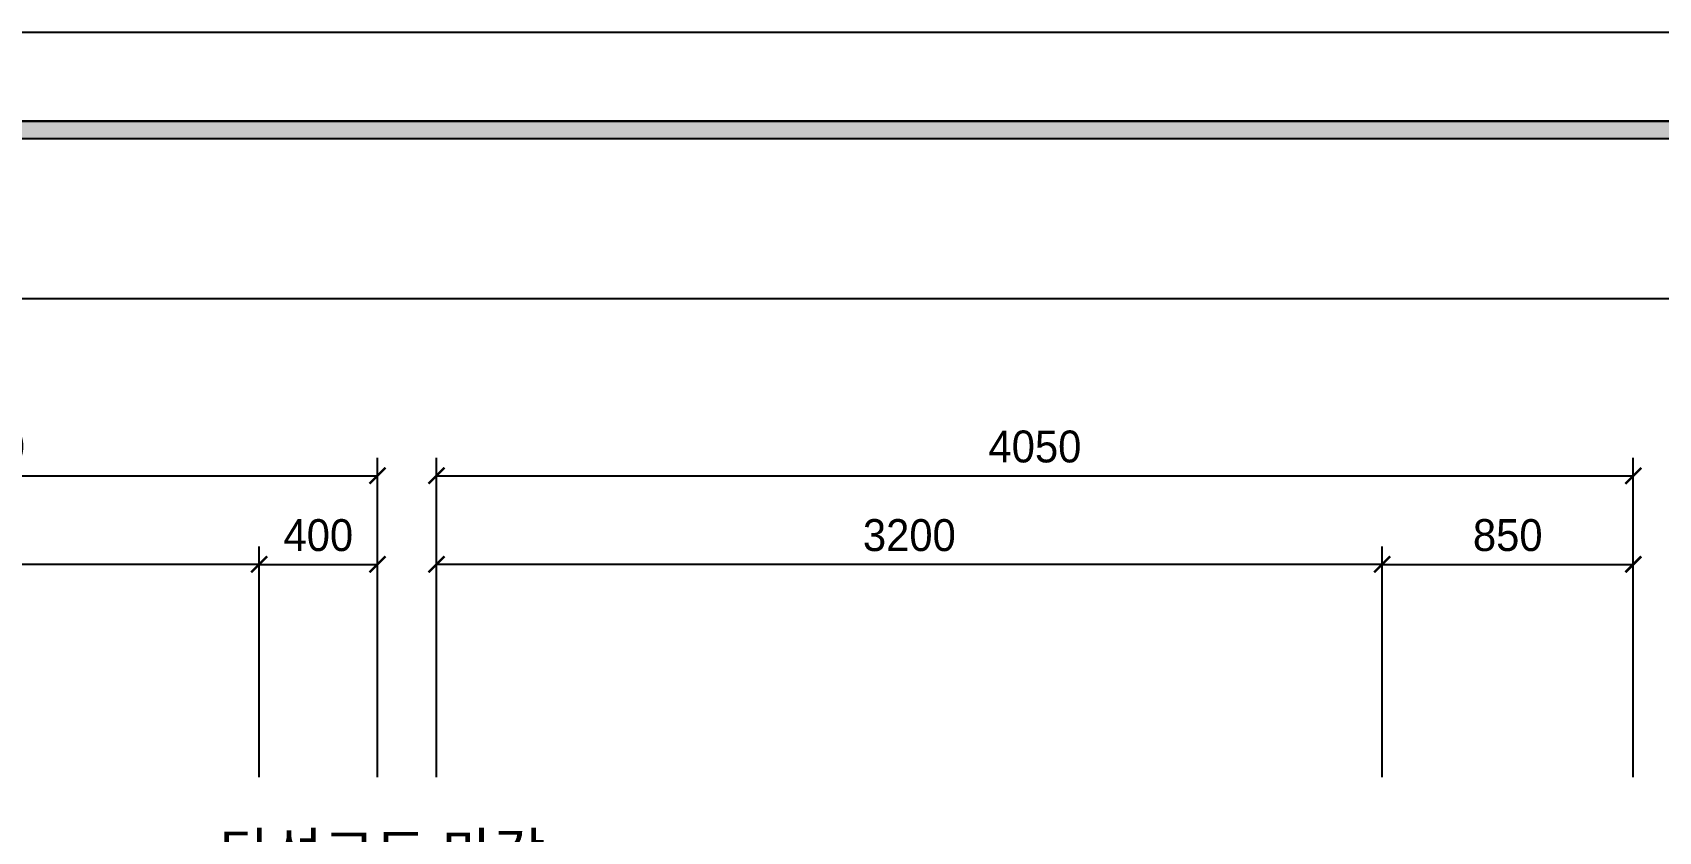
# Model space of a CAD drawing. Extents: x 11416736 to 11582377, y -14295679 to -14163266.
# Drawn here: x 11456640 to 11462143, y -14173301 to -14170596 of the extents above; entities that cross this region are included whole.
import ezdxf
from ezdxf.enums import TextEntityAlignment as Align

# ---------------------------------------------------------------- set-up
doc = ezdxf.new("R2010")
doc.units = 0
doc.header["$LTSCALE"] = 50
doc.header["$MEASUREMENT"] = 0
doc.layers.get('0').update_dxf_attribs({"linetype": 'CONTINUOUS'})
doc.layers.get('DEFPOINTS').update_dxf_attribs({"linetype": 'CONTINUOUS'})
for name, color, linetype in [('0-ELC TEXT', 7, 'CONTINUOUS'), ('DIM', 7, 'CONTINUOUS'), ('F-SYM', 7, 'CONTINUOUS'), ('FORM(YOURNAME)-11', 1, 'CONTINUOUS'), ('도면층4', 4, 'CONTINUOUS')]:
    doc.layers.add(name, color=color, linetype=linetype)
doc.styles.add('YOURNAME', font='HY울릉도M.TTF')
doc.styles.add('코레일둥고', font='Korail_Round_Gothic_Medium.ttf')
doc.dimstyles.new('YOURNAME-60', dxfattribs={"dimscale": 60, "dimtxt": 1.8, "dimasz": 0.9, "dimexe": 1, "dimexo": 3, "dimgap": 0.7, "dimtad": 1, "dimdec": 0, "dimzin": 0, "dimdsep": 46, "dimtxsty": 'YOURNAME', "dimblk": 'ARCHTICK', "dimcen": 0, "dimclrd": 1, "dimclre": 1, "dimclrt": 7, "dimadec": 0, "dimazin": 0, "dimtfac": 1, "dimtdec": 0, "dimtix": 1, "dimtmove": 2, "dimatfit": 3, "dimldrblk": 'ARCHTICK', "dimfxl": 0, "dimtolj": 1, "dimtzin": 0, "dimarcsym": 0})

# ---------------------------------------------------------------- blocks, each defined once
blk = doc.blocks.new('FORM-PLAN')
at = {"layer": 'FORM(YOURNAME)-11'}
h = blk.add_hatch(color=256, dxfattribs=at)
h.dxf.hatch_style = 1
h.paths.add_polyline_path([(-71444, 55115), (10556, 55115), (10556, 54915), (-71444, 54915)])
h.paths.add_polyline_path([(-71444, -2085), (10556, -2085), (10556, -2285), (-71444, -2285)])
at = {"layer": 'DEFPOINTS', "color": 158}
for points in [[(-71444, -2285), (10556, -2285), (10556, 55115), (-71444, 55115)], [(-69444, 53115), (-64, 53115), (-64, 1215), (-69444, 1215)]]:
    blk.add_lwpolyline(points, close=True, dxfattribs=at)
at = {"layer": 'FORM(YOURNAME)-11', "color": 250}
blk.add_lwpolyline([(-72444, -3285), (11556, -3285), (11556, 56115), (-72444, 56115)], close=True, dxfattribs=at)
at = {"layer": 'FORM(YOURNAME)-11'}
blk.add_lwpolyline([(-71444, 55115), (10556, 55115), (10556, 54915), (-71444, 54915)], close=True, dxfattribs=at)
at = {"layer": 'FORM(YOURNAME)-11', "color": 3, "style": 'YOURNAME'}
for tag, height, p in [('1', 450, (9905, 18188)), ('2', 450, (9905, 17544)), ('3', 450, (9905, 16257)), ('4', 450, (9905, 14326)), ('5', 515, (9905, 12009)), ('6', 515, (9905, 9757)), ('7', 515, (9905, 7504)), ('8', 515, (9905, 5252)), ('9', 515, (9905, 2999)), ('10', 515, (5655, 811)), ('11', 515, (9905, 747)), ('12', 515, (5655, -1441)), ('13', 515, (9905, -1441))]:
    blk.add_attdef(tag, text='', height=height, dxfattribs=at).set_placement(p, align=Align.MIDDLE_RIGHT)
blk = doc.blocks.new('*U323')
at = {"layer": 'F-SYM', "xscale": 0.3, "yscale": 0.3, "zscale": 0.3}
blk.add_blockref('FORM-PLAN', (11468428.9, -14187431), dxfattribs=at)
blk = doc.blocks.new('_ARCHTICK')
at = {"color": 0, "linetype": 'ByBlock', "const_width": 0.15}
blk.add_lwpolyline([(-0.5, -0.5), (0.5, 0.5)], dxfattribs=at)
blk = doc.blocks.new('*D147')
at = {"layer": 'DEFPOINTS', "color": 0, "ltscale": 30}
for p in [(11457807.6, -14172096.5), (11455107.6, -14173296.5), (11457807.6, -14173296.5)]:
    blk.add_point(p, dxfattribs=at)
at = {"layer": 'DIM', "color": 1, "lineweight": -2, "ltscale": 30}
for p, q in [((11455107.6, -14173116.5), (11455107.6, -14172036.5)), ((11457807.6, -14173116.5), (11457807.6, -14172036.5)), ((11455107.6, -14172096.5), (11457807.6, -14172096.5))]:
    blk.add_line(p, q, dxfattribs=at)
at = {"layer": 'DIM', "color": 1, "lineweight": -2, "ltscale": 30, "xscale": 54, "yscale": 54, "zscale": 54, "rotation": 180}
blk.add_blockref('_ARCHTICK', (11455107.6, -14172096.5), dxfattribs=at)
at = {"layer": 'DIM', "color": 1, "lineweight": -2, "ltscale": 30, "xscale": 54, "yscale": 54, "zscale": 54}
blk.add_blockref('_ARCHTICK', (11457807.6, -14172096.5), dxfattribs=at)
at = {"layer": 'DIM', "color": 7, "ltscale": 30, "insert": (11456457.6, -14171998.3), "char_height": 108, "attachment_point": 5, "style": 'YOURNAME'}
blk.add_mtext('\\A1;2700', dxfattribs=at)
blk = doc.blocks.new('*D148')
at = {"layer": 'DEFPOINTS', "color": 0, "ltscale": 30}
for p in [(11457807.6, -14172396.5), (11457407.6, -14173296.5), (11457807.6, -14173296.5)]:
    blk.add_point(p, dxfattribs=at)
at = {"layer": 'DIM', "color": 1, "lineweight": -2, "ltscale": 30}
for p, q in [((11457407.6, -14173116.5), (11457407.6, -14172336.5)), ((11457807.6, -14173116.5), (11457807.6, -14172336.5)), ((11457407.6, -14172396.5), (11457807.6, -14172396.5))]:
    blk.add_line(p, q, dxfattribs=at)
at = {"layer": 'DIM', "color": 1, "lineweight": -2, "ltscale": 30, "xscale": 54, "yscale": 54, "zscale": 54, "rotation": 180}
blk.add_blockref('_ARCHTICK', (11457407.6, -14172396.5), dxfattribs=at)
at = {"layer": 'DIM', "color": 1, "lineweight": -2, "ltscale": 30, "xscale": 54, "yscale": 54, "zscale": 54}
blk.add_blockref('_ARCHTICK', (11457807.6, -14172396.5), dxfattribs=at)
at = {"layer": 'DIM', "color": 7, "ltscale": 30, "insert": (11457607.6, -14172298.3), "char_height": 108, "attachment_point": 5, "style": 'YOURNAME'}
blk.add_mtext('\\A1;400', dxfattribs=at)
blk = doc.blocks.new('*D149')
at = {"layer": 'DEFPOINTS', "color": 0, "ltscale": 30}
for p in [(11455107.6, -14172396.5), (11455107.6, -14173296.5), (11457407.6, -14173296.5)]:
    blk.add_point(p, dxfattribs=at)
at = {"layer": 'DIM', "color": 1, "lineweight": -2, "ltscale": 30}
for p, q in [((11455107.6, -14173116.5), (11455107.6, -14172336.5)), ((11457407.6, -14173116.5), (11457407.6, -14172336.5)), ((11457407.6, -14172396.5), (11455107.6, -14172396.5))]:
    blk.add_line(p, q, dxfattribs=at)
at = {"layer": 'DIM', "color": 1, "lineweight": -2, "ltscale": 30, "xscale": 54, "yscale": 54, "zscale": 54, "rotation": 180}
blk.add_blockref('_ARCHTICK', (11455107.6, -14172396.5), dxfattribs=at)
at = {"layer": 'DIM', "color": 1, "lineweight": -2, "ltscale": 30, "xscale": 54, "yscale": 54, "zscale": 54}
blk.add_blockref('_ARCHTICK', (11457407.6, -14172396.5), dxfattribs=at)
at = {"layer": 'DIM', "color": 7, "ltscale": 30, "insert": (11456257.6, -14172298.3), "char_height": 108, "attachment_point": 5, "style": 'YOURNAME'}
blk.add_mtext('\\A1;2300', dxfattribs=at)
blk = doc.blocks.new('*D154')
at = {"layer": 'DEFPOINTS', "color": 0, "ltscale": 30}
for p in [(11462057.6, -14172096.5), (11458007.6, -14173296.5), (11462057.6, -14173296.5)]:
    blk.add_point(p, dxfattribs=at)
at = {"layer": 'DIM', "color": 1, "lineweight": -2, "ltscale": 30}
for p, q in [((11458007.6, -14173116.5), (11458007.6, -14172036.5)), ((11462057.6, -14173116.5), (11462057.6, -14172036.5)), ((11458007.6, -14172096.5), (11462057.6, -14172096.5))]:
    blk.add_line(p, q, dxfattribs=at)
at = {"layer": 'DIM', "color": 1, "lineweight": -2, "ltscale": 30, "xscale": 54, "yscale": 54, "zscale": 54, "rotation": 180}
blk.add_blockref('_ARCHTICK', (11458007.6, -14172096.5), dxfattribs=at)
at = {"layer": 'DIM', "color": 1, "lineweight": -2, "ltscale": 30, "xscale": 54, "yscale": 54, "zscale": 54}
blk.add_blockref('_ARCHTICK', (11462057.6, -14172096.5), dxfattribs=at)
at = {"layer": 'DIM', "color": 7, "ltscale": 30, "insert": (11460032.6, -14171998.3), "char_height": 108, "attachment_point": 5, "style": 'YOURNAME'}
blk.add_mtext('\\A1;4050', dxfattribs=at)
blk = doc.blocks.new('*D155')
at = {"layer": 'DEFPOINTS', "color": 0, "ltscale": 30}
for p in [(11462057.6, -14172396.5), (11461207.6, -14173296.5), (11462057.6, -14173296.5)]:
    blk.add_point(p, dxfattribs=at)
at = {"layer": 'DIM', "color": 1, "lineweight": -2, "ltscale": 30}
for p, q in [((11461207.6, -14173116.5), (11461207.6, -14172336.5)), ((11462057.6, -14173116.5), (11462057.6, -14172336.5)), ((11461207.6, -14172396.5), (11462057.6, -14172396.5))]:
    blk.add_line(p, q, dxfattribs=at)
at = {"layer": 'DIM', "color": 1, "lineweight": -2, "ltscale": 30, "xscale": 54, "yscale": 54, "zscale": 54, "rotation": 180}
blk.add_blockref('_ARCHTICK', (11461207.6, -14172396.5), dxfattribs=at)
at = {"layer": 'DIM', "color": 1, "lineweight": -2, "ltscale": 30, "xscale": 54, "yscale": 54, "zscale": 54}
blk.add_blockref('_ARCHTICK', (11462057.6, -14172396.5), dxfattribs=at)
at = {"layer": 'DIM', "color": 7, "ltscale": 30, "insert": (11461632.6, -14172298.2), "char_height": 108, "attachment_point": 5, "style": 'YOURNAME'}
blk.add_mtext('\\A1;850', dxfattribs=at)
blk = doc.blocks.new('*D156')
at = {"layer": 'DEFPOINTS', "color": 0, "ltscale": 30}
for p in [(11458007.6, -14172396.5), (11458007.6, -14173296.5), (11461207.6, -14173296.5)]:
    blk.add_point(p, dxfattribs=at)
at = {"layer": 'DIM', "color": 1, "lineweight": -2, "ltscale": 30}
for p, q in [((11458007.6, -14173116.5), (11458007.6, -14172336.5)), ((11461207.6, -14173116.5), (11461207.6, -14172336.5)), ((11461207.6, -14172396.5), (11458007.6, -14172396.5))]:
    blk.add_line(p, q, dxfattribs=at)
at = {"layer": 'DIM', "color": 1, "lineweight": -2, "ltscale": 30, "xscale": 54, "yscale": 54, "zscale": 54, "rotation": 180}
blk.add_blockref('_ARCHTICK', (11458007.6, -14172396.5), dxfattribs=at)
at = {"layer": 'DIM', "color": 1, "lineweight": -2, "ltscale": 30, "xscale": 54, "yscale": 54, "zscale": 54}
blk.add_blockref('_ARCHTICK', (11461207.6, -14172396.5), dxfattribs=at)
at = {"layer": 'DIM', "color": 7, "ltscale": 30, "insert": (11459607.6, -14172298.3), "char_height": 108, "attachment_point": 5, "style": 'YOURNAME'}
blk.add_mtext('\\A1;3200', dxfattribs=at)

msp = doc.modelspace()

# ---------------------------------------------------------------- block references
at = {"layer": '도면층4'}
msp.add_blockref('*U323', (0, 0), dxfattribs=at)

# ---------------------------------------------------------------- texts
at = {"layer": '0-ELC TEXT', "style": '코레일둥고'}
msp.add_text('탄성코트 마감', height=140, dxfattribs=at).set_placement((11457271.8, -14173445.4))

# ---------------------------------------------------------------- dimensions: what is measured, and where the dimension line sits
at = {"layer": 'DIM', "ltscale": 30}
for base, p1, p2, picture, middle in [((11457807.6, -14172096.5), (11455107.6, -14173296.5), (11457807.6, -14173296.5), '*D147', (11456457.6, -14171998.3)), ((11462057.6, -14172096.5), (11458007.6, -14173296.5), (11462057.6, -14173296.5), '*D154', (11460032.6, -14171998.3)), ((11455107.6, -14172396.5), (11457407.6, -14173296.5), (11455107.6, -14173296.5), '*D149', (11456257.6, -14172298.3)), ((11457807.6, -14172396.5), (11457407.6, -14173296.5), (11457807.6, -14173296.5), '*D148', (11457607.6, -14172298.3)), ((11458007.6, -14172396.5), (11461207.6, -14173296.5), (11458007.6, -14173296.5), '*D156', (11459607.6, -14172298.3)), ((11462057.6, -14172396.5), (11461207.6, -14173296.5), (11462057.6, -14173296.5), '*D155', (11461632.6, -14172298.2))]:
    dim = msp.add_linear_dim(base=base, p1=p1, p2=p2, dimstyle='YOURNAME-60', dxfattribs=at)
    dim.commit()
    dim.dimension.update_dxf_attribs({"geometry": picture, "text_midpoint": middle})

doc.saveas('drawing.dxf')
